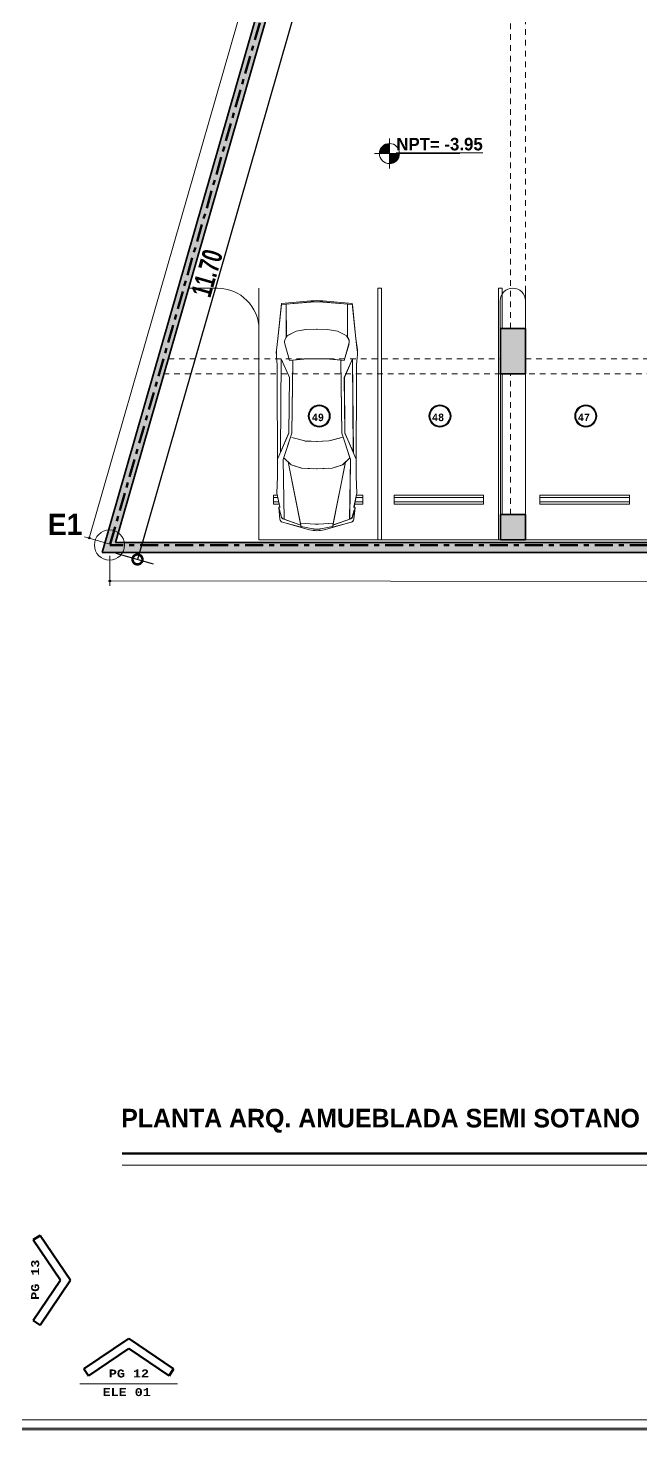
# Model space of a CAD drawing. Header units: metres. Extents: x -144 to 1000, y -717 to 29.
# Drawn here: x 70.79 to 82.98, y -589.13 to -561.25 of the extents above; entities that cross this region are included whole.
import ezdxf

# ---------------------------------------------------------------- set-up
doc = ezdxf.new("R2010")
doc.units = ezdxf.units.M
for name, pattern in [('basculante modificado', [0.18, 0.1125, -0.0675]), ('Dash Dot 3_16_', [0.595313, 0.357187, -0.119063, 0, -0.119063]), ('Trazo_2_', [0.47625, 0.238125, -0.238125])]:
    doc.linetypes.add(name, pattern=pattern)
doc.layers.get('0').update_dxf_attribs({"color": 1})
doc.layers.get('Defpoints').update_dxf_attribs({"color": 1})
doc.layers.add('00-MEDICION', color=30, linetype='Continuous')
for name, color, linetype, lineweight in [('A-ANNO-DIMS', 1, 'Continuous', 9), ('A-DETL', 1, 'Continuous', 9), ('A-DETL-GENF', 1, 'Continuous', 9), ('A-DETL-GENF-HDLN', 1, 'Trazo_2_', 9), ('A-DETL-MBND', 7, 'Continuous', 9), ('A-DETL-THIN', 1, 'Continuous', 9), ('A-WALL', 4, 'Continuous', 9), ('G-ANNO-DIMS', 1, 'Continuous', 9), ('G-ANNO-TEXT', 2, 'Continuous', 9), ('G-ANNO-TTLB', 3, 'Continuous', 18), ('G-IMPT', 1, 'Continuous', 9), ('S-COLS', 7, 'Continuous', 9)]:
    doc.layers.add(name, color=color, linetype=linetype, lineweight=lineweight)
doc.layers.add('A-WALL-PATT', color=7, linetype='Continuous', lineweight=35, true_color=0x9c9c9c)
doc.styles.add('Britannic Bold_B', font='', dxfattribs={"width": 0.7})
doc.styles.add('Britannic Bold_B_1', font='', dxfattribs={"width": 0.7, "height": 0.4})
doc.styles.add('Britannic Bold_B_8', font='', dxfattribs={"height": 0.006})
doc.styles.add('Courier New_B', font='courbd.ttf', dxfattribs={"height": 0.1125})
doc.styles.add('Courier New_B_2', font='courbd.ttf', dxfattribs={"height": 0.0016})
doc.styles.get('Britannic Bold_B').set_extended_font_data('Britannic Bold', bold=True)
doc.styles.get('Britannic Bold_B_1').set_extended_font_data('Britannic Bold', bold=True)
doc.styles.get('Britannic Bold_B_8').set_extended_font_data('Britannic Bold', bold=True)
doc.dimstyles.new('LINDEROS', dxfattribs={"dimscale": 0.3048, "dimtxt": 0.406749, "dimasz": 0.393701, "dimexe": 0.328084, "dimexo": 0.0625, "dimgap": 0.032808, "dimtad": 1, "dimrnd": 0.01, "dimzin": 0, "dimdsep": 46, "dimtxsty": 'Britannic Bold_B_1', "dimblk1": 'DOTSMALL', "dimblk2": 'DOTSMALL', "dimsah": 1, "dimcen": 0.09, "dimazin": 0, "dimtfac": 1, "dimtdec": 4, "dimtix": 1, "dimtmove": 0, "dimatfit": 3, "dimfxl": 1.64042, "dimfxlon": 1, "dimtvp": 1, "dimtolj": 1, "dimtzin": 0, "dimarcsym": 2})

# ---------------------------------------------------------------- blocks, each defined once
blk = doc.blocks.new('tarjeta de nathalie 00')
at = {"layer": 'G-IMPT', "lineweight": 9}
h = blk.add_hatch(color=3, dxfattribs=at)
h.paths.add_polyline_path([(-145.23888, -717.38489), (-145.21019, -717.38489), (-145.21019, -716.89355), (-145.21019, -716.79934), (-145.23888, -716.79934), (-145.23888, -716.89379)])
h.paths.add_polyline_path([(-145.20996, -716.7991), (-145.20996, -717.3851), (-145.2392, -717.3851), (-145.2392, -716.7991)])
h.paths.add_polyline_path([(-145.23902, -717.3868), (-145.20826, -717.3868), (-145.20826, -716.7974), (-145.2392, -716.7974), (-146.09866, -716.7974), (-146.09866, -717.3868)])
h.paths.add_polyline_path([(-145.20795, -716.79707), (-145.20795, -717.3871), (-146.09898, -717.3871), (-146.09898, -716.79707)])
at = {"layer": 'G-ANNO-TTLB', "color": 3}
for p, q in [((-145.20996, -717.3851), (-146.09696, -717.3851)), ((-146.09898, -717.3871), (-145.20795, -717.3871)), ((-146.09898, -717.38713), (-145.20795, -717.38713))]:
    blk.add_line(p, q, dxfattribs=at)
at = {"layer": 'G-ANNO-TTLB'}
blk.add_line((-145.23902, -717.3868), (-146.09866, -717.3868), dxfattribs=at)
blk = doc.blocks.new('A$C4d52d4f2')
at = {"layer": 'A-DETL', "color": 7, "lineweight": 100}
for p, q in [((-0.87475, -0.55119), (-0.87612, -0.55211)), ((-0.87612, -0.55211), (-0.87069, -0.56017)), ((-0.87475, -0.55119), (-0.86869, -0.56017)), ((-0.87612, -0.56824), (-0.87069, -0.56017)), ((-0.87475, -0.56916), (-0.86869, -0.56017)), ((-0.87475, -0.56916), (-0.87612, -0.56824)), ((-0.86601, -0.5779), (-0.85702, -0.57184)), ((-0.84804, -0.5779), (-0.85702, -0.57184)), ((-0.86509, -0.57927), (-0.85702, -0.57383)), ((-0.84896, -0.57927), (-0.85702, -0.57383)), ((-0.86601, -0.5779), (-0.86509, -0.57927)), ((-0.84804, -0.5779), (-0.84896, -0.57927))]:
    blk.add_line(p, q, dxfattribs=at)
at = {"layer": 'A-DETL-THIN', "lineweight": 18}
blk.add_line((-0.84724, -0.58091), (-0.86681, -0.58091), dxfattribs=at)
at = {"layer": 'G-ANNO-TEXT', "insert": (-0.87654, -0.56407), "char_height": 0.0016, "width": 0.0104219, "attachment_point": 1, "rotation": 90, "style": 'Courier New_B_2'}
blk.add_mtext('PG 13', dxfattribs=at)
at = {"layer": 'G-ANNO-TEXT', "char_height": 0.0016, "attachment_point": 1, "style": 'Courier New_B_2'}
for s, insert, width in [('PG 12', (-0.86099, -0.57801), 0.0104219), ('ELE 01', (-0.86224, -0.58174), 0.0125063)]:
    blk.add_mtext(s, dxfattribs=dict(at, insert=insert, width=width))
blk = doc.blocks.new('CARRO TIPO - Mid Size-2_dwg-602319-Semi Sotano')
at = {"layer": 'G-IMPT', "color": 8, "lineweight": 9, "true_color": 0x808080}
for p, q in [((0.138, 0.631), (-0.026, 0.034)), ((0.075, 0.225), (0.213, 0.621)), ((0.247, 0.653), (0.414, 0.699)), ((5.004, 0.004), (4.948, 0.653)), ((0.021, 0.217), (1.434, 0.501)), ((1.408, 0.443), (1.561, 0.602)), ((4.083, 0.58), (4.083, 0.58)), ((4.209, 0.56), (4.26, 0.526)), ((0.047, 0.221), (0, 0)), ((0.098, -0.09), (0.119, 0.235)), ((4.396, 0.111), (4.405, -0.12)), ((0.138, -0.886), (-0.026, -0.289)), ((0.047, -0.477), (0, -0.255)), ((0.098, -0.165), (0.119, -0.491)), ((5.004, -0.259), (4.948, -0.908)), ((0.021, -0.472), (1.434, -0.757)), ((0.075, -0.48), (0.213, -0.876)), ((0.247, -0.908), (0.414, -0.955)), ((4.209, -0.816), (4.26, -0.782))]:
    blk.add_line(p, q, dxfattribs=at)
at = {"layer": 'G-IMPT', "color": 8, "lineweight": 9, "true_color": 0x808080, "flags": 128}
for points in [[(0.475, 0.685), (0.468, 0.713), (0.204, 0.687)], [(1.149, 0.74), (0.783, 0.756), (0.476, 0.692)], [(3.781, 0.763), (3.617, 0.747), (1.149, 0.74)], [(1.545, 0.737), (2.111, 0.49), (3.338, 0.478), (3.752, 0.659), (1.682, 0.677)], [(5.028, 0.004), (4.972, 0.654), (4.195, 0.731), (3.999, 0.759)], [(0.21, 0.596), (1.522, 0.616), (2.107, 0.423), (3.683, 0.401)], [(1.315, -0.144), (1.334, 0.209), (1.408, 0.443)], [(1.923, -0.141), (1.934, 0.138), (2.01, 0.425)], [(3.749, -0.137), (3.746, 0.162), (3.711, 0.477), (4.08, 0.579)], [(4.953, 0.549), (4.25, 0.546), (4.359, 0.326), (4.396, 0.111)], [(1.315, -0.111), (1.334, -0.465), (1.408, -0.698), (1.561, -0.857)], [(1.923, -0.115), (1.934, -0.393), (2.01, -0.68)], [(3.749, -0.118), (3.746, -0.417), (3.711, -0.732), (4.083, -0.836)], [(5.028, -0.259), (4.972, -0.909), (4.195, -0.987), (3.999, -1.014)], [(4.953, -0.804), (4.25, -0.802), (4.359, -0.582), (4.396, -0.366), (4.405, -0.135)], [(0.21, -0.851), (1.522, -0.872), (2.107, -0.679), (3.683, -0.657)], [(1.545, -0.992), (2.111, -0.746), (3.338, -0.734), (3.752, -0.915), (1.682, -0.932)], [(0.475, -0.941), (0.468, -0.969), (0.204, -0.942)], [(3.781, -1.019), (3.617, -1.003), (1.149, -0.996), (0.783, -1.011), (0.476, -0.947)]]:
    blk.add_lwpolyline(points, dxfattribs=at)
at = {"layer": 'G-IMPT', "color": 8, "lineweight": 9, "true_color": 0x808080}
for centre, radius, start, end in [((0.211, 0.611), 0.0762, 95.8102, 164.6615), ((0.261, 0.604), 0.0508, 105.4862, 160.7894), ((3.87, -0.147), 0.914, 81.9284, 95.6257), ((4.124, 0.434), 0.152, 56.264, 106.8198), ((0.562, -0.128), 0.61, 164.6615, 195.3385), ((0.596, -0.128), 0.61, 167.9052, 192.0948), ((3.486, -0.128), 1.524, 355.0592, 4.9408), ((3.51, -0.128), 1.524, 355.0592, 4.9408), ((0.707, -0.128), 0.61, 176.4735, 183.5265), ((0.211, -0.866), 0.0762, 195.3385, 264.1898), ((0.261, -0.859), 0.0508, 199.2106, 254.5138), ((4.124, -0.689), 0.152, 254.4694, 303.7359), ((3.87, -0.109), 0.914, 264.3743, 278.0716)]:
    blk.add_arc(centre, radius, start, end, dxfattribs=at)
blk = doc.blocks.new('X')
at = {"layer": 'A-ANNO-DIMS', "lineweight": 25, "true_color": 0x0000ff}
h = blk.add_hatch(color=5, dxfattribs=at)
edge = h.paths.add_edge_path()
edge.add_arc((72.259, -511.302), 0.015, 0, 360)
h = blk.add_hatch(color=5, dxfattribs=at)
edge = h.paths.add_edge_path()
edge.add_arc((72.669, -512.155), 0.015, 0, 360)
at = {"layer": 'A-WALL-PATT', "true_color": 0x747474}
h = blk.add_hatch(color=8, dxfattribs=at)
h.paths.add_polyline_path([(72.784, -511.387), (75.045, -503.517), (74.837, -503.517), (72.576, -511.387)])
h.paths.add_polyline_path([(77.251, -495.118), (77.459, -495.118), (79.726, -487.228), (79.51, -487.256), (77.337, -494.82)])
blk.add_hatch(color=8, dxfattribs=at).paths.add_polyline_path([(74.837, -503.517), (75.045, -503.517), (77.454, -495.136), (77.246, -495.136), (75.045, -502.793)])
at = {"layer": 'A-WALL-PATT', "lineweight": 5, "true_color": 0x747474}
blk.add_hatch(color=8, dxfattribs=at).paths.add_polyline_path([(101.351, -511.587), (101.357, -511.387), (72.576, -511.387), (72.518, -511.587), (100.517, -511.587)])
at = {"layer": 'G-ANNO-DIMS'}
h = blk.add_hatch(color=256, dxfattribs=at)
edge = h.paths.add_edge_path()
edge.add_line((78.23, -503.657), (78.03, -503.657))
edge.add_arc((78.23, -503.657), 0.2, 90, 180, ccw=False)
edge.add_line((78.23, -503.457), (78.23, -503.657))
h = blk.add_hatch(color=256, dxfattribs=at)
edge = h.paths.add_edge_path()
edge.add_line((78.23, -503.657), (78.43, -503.657))
edge.add_arc((78.23, -503.657), 0.2, 270, 360, ccw=False)
edge.add_line((78.23, -503.857), (78.23, -503.657))
at = {"layer": 'S-COLS', "true_color": 0x5d5d5d}
h = blk.add_hatch(color=251, dxfattribs=at)
h.paths.add_polyline_path([(98.236, -508.036), (98.736, -508.036), (98.736, -507.136), (98.236, -507.136), (98.236, -507.984)])
h.paths.add_polyline_path([(80.436, -508.036), (80.936, -508.036), (80.936, -507.136), (80.436, -507.136)])
h.paths.add_polyline_path([(88.136, -508.036), (88.636, -508.036), (88.636, -507.136), (88.136, -507.136), (88.136, -507.984)])
h.paths.add_polyline_path([(86.336, -500.336), (86.335, -499.836), (84.636, -499.836), (84.636, -497.686), (86.336, -497.686), (86.335, -497.186), (84.561, -497.186), (84.561, -500.336)])
h.paths.add_polyline_path([(94.936, -500.336), (94.936, -500.336), (94.936, -497.186), (94.436, -497.186), (94.436, -500.336)])
h.paths.add_polyline_path([(88.136, -500.336), (88.636, -500.335), (88.636, -499.436), (88.136, -499.436), (88.136, -500.335)])
h.paths.add_polyline_path([(98.336, -500.336), (98.736, -500.336), (98.736, -499.636), (98.336, -499.636)])
h.paths.add_polyline_path([(88.576, -498.086), (88.636, -498.086), (88.636, -497.186), (88.136, -497.186), (88.136, -498.086)])
h.paths.add_polyline_path([(98.736, -497.886), (98.736, -497.185), (98.336, -497.186), (98.336, -497.886)])
h.paths.add_polyline_path([(98.736, -489.186), (98.736, -488.286), (98.236, -488.286), (98.236, -489.186), (98.408, -489.186)])
h.paths.add_polyline_path([(88.136, -489.186), (88.636, -489.186), (88.636, -488.286), (88.136, -488.286), (88.136, -489.179)])
h.paths.add_polyline_path([(81.536, -488.586), (81.536, -488.086), (80.636, -488.086), (80.636, -488.586)])
h = blk.add_hatch(color=251, dxfattribs=at)
h.paths.add_polyline_path([(88.636, -511.335), (88.636, -510.836), (88.136, -510.836), (88.136, -511.335), (88.576, -511.335)])
h.paths.add_polyline_path([(80.936, -511.335), (80.936, -510.836), (80.436, -510.836), (80.436, -511.335)])
at = {"layer": 'A-ANNO-DIMS', "color": 5, "true_color": 0x0000ff}
for p, q in [((72.259, -511.302), (79.24, -487.01)), ((72.259, -511.302), (72.163, -511.275)), ((72.259, -511.302), (72.74, -511.44)), ((72.669, -512.155), (72.669, -511.655)), ((103.531, -512.18), (72.669, -512.155)), ((72.669, -512.155), (72.669, -512.255))]:
    blk.add_line(p, q, dxfattribs=at)
at = {"layer": 'A-ANNO-DIMS', "color": 5, "lineweight": 25, "true_color": 0x0000ff}
for centre in [(72.259, -511.302), (72.669, -512.155)]:
    blk.add_circle(centre, 0.015, dxfattribs=at)
at = {"layer": 'A-DETL', "color": 7, "linetype": 'Dash Dot 3_16_', "lineweight": 70}
for p, q in [((72.675, -511.422), (79.655, -487.13)), ((103.531, -511.44), (72.669, -511.44))]:
    blk.add_line(p, q, dxfattribs=at)
at = {"layer": 'A-DETL', "color": 7, "linetype": 'basculante modificado'}
for p, q in [((80.636, -507.136), (80.636, -500.336)), ((80.936, -500.336), (80.936, -507.136)), ((73.833, -507.736), (80.436, -507.736)), ((80.936, -507.736), (88.136, -507.736)), ((80.436, -508.036), (73.747, -508.036)), ((80.636, -510.836), (80.636, -508.036)), ((88.136, -508.036), (80.936, -508.036)), ((80.936, -508.036), (80.936, -510.836))]:
    blk.add_line(p, q, dxfattribs=at)
at = {"layer": 'A-DETL-GENF', "color": 8, "true_color": 0x808080}
for p, q in [((76.081, -506.659), (76.013, -507.338)), ((76.177, -506.651), (76.081, -506.659)), ((76.668, -506.608), (76.177, -506.651)), ((76.177, -506.651), (76.179, -507.288)), ((77.397, -506.651), (76.904, -506.608)), ((77.395, -507.289), (77.397, -506.651)), ((77.494, -506.659), (77.397, -506.651)), ((77.561, -507.338), (77.494, -506.659)), ((76.198, -507.279), (76.167, -507.325)), ((76.179, -507.288), (76.378, -507.189)), ((76.18, -507.306), (76.179, -507.288)), ((76.378, -507.189), (76.567, -507.157)), ((76.567, -507.157), (76.786, -507.147)), ((76.786, -507.147), (77.001, -507.156)), ((77.001, -507.156), (77.195, -507.189)), ((77.195, -507.189), (77.395, -507.289)), ((77.395, -507.309), (77.375, -507.279)), ((77.395, -507.289), (77.395, -507.309)), ((76.013, -507.338), (75.988, -507.514)), ((76.149, -507.438), (76.242, -507.772)), ((77.332, -507.773), (77.426, -507.438)), ((77.586, -507.514), (77.561, -507.338)), ((75.984, -507.71), (75.999, -507.858)), ((75.999, -507.858), (76.005, -510.079)), ((76.062, -509.598), (76.078, -507.735)), ((76.078, -507.735), (76.241, -508.109)), ((76.242, -507.772), (76.526, -507.742)), ((76.311, -507.765), (76.242, -507.773)), ((76.29, -509.216), (76.311, -507.765)), ((76.526, -507.742), (76.786, -507.738)), ((76.786, -507.738), (77.047, -507.742)), ((77.047, -507.742), (77.332, -507.773)), ((77.264, -507.765), (77.284, -509.216)), ((77.334, -508.109), (77.496, -507.735)), ((77.496, -507.735), (77.512, -509.598)), ((77.57, -510.079), (77.576, -507.858)), ((77.576, -507.858), (77.59, -507.71)), ((76.241, -508.109), (76.23, -509.213)), ((77.344, -509.213), (77.334, -508.109)), ((76.23, -509.213), (76.062, -509.598)), ((76.264, -509.297), (76.29, -509.216)), ((77.284, -509.216), (77.311, -509.297)), ((77.512, -509.598), (77.344, -509.213)), ((76.117, -509.743), (76.129, -509.705)), ((76.135, -510.929), (76.117, -509.743)), ((76.131, -509.707), (76.119, -509.742)), ((76.119, -509.742), (76.138, -510.929)), ((76.469, -511.044), (76.215, -509.789)), ((77.359, -509.79), (77.106, -511.044)), ((77.437, -510.927), (77.455, -509.742)), ((77.458, -509.743), (77.439, -510.926)), ((77.455, -509.742), (77.444, -509.707)), ((77.445, -509.706), (77.458, -509.743)), ((76.005, -510.079), (75.991, -510.408)), ((77.583, -510.408), (77.57, -510.079)), ((75.991, -510.408), (76.049, -510.687)), ((77.525, -510.687), (77.583, -510.408)), ((76.049, -510.687), (76.029, -510.692)), ((76.029, -510.692), (76.052, -510.926)), ((76.029, -510.692), (76.084, -510.89)), ((76.113, -510.921), (76.135, -510.929)), ((76.138, -510.927), (76.135, -510.926)), ((76.138, -510.929), (76.469, -511.044)), ((77.463, -510.918), (77.109, -511.041)), ((77.546, -510.692), (77.492, -510.887)), ((77.522, -510.926), (77.546, -510.692)), ((77.546, -510.692), (77.525, -510.687)), ((76.103, -510.985), (76.475, -511.087)), ((76.461, -511.006), (76.754, -511.024)), ((76.752, -511.024), (76.461, -511.006)), ((76.475, -511.087), (76.466, -511.044)), ((76.466, -511.044), (76.472, -511.069)), ((76.472, -511.069), (76.671, -511.112)), ((77.114, -511.006), (76.82, -511.024)), ((76.901, -511.112), (77.103, -511.069)), ((77.1, -511.087), (77.472, -510.985)), ((77.109, -511.041), (77.1, -511.087)), ((77.103, -511.069), (77.108, -511.044)), ((77.106, -511.044), (77.108, -511.044))]:
    blk.add_line(p, q, dxfattribs=at)
for centre, radius, start, end in [((76.786, -507.975), 1.372, 85.0592, 94.9409), ((76.281, -507.401), 0.137, 146.2641, 195.5306), ((77.293, -507.401), 0.137, 344.4694, 42.3955), ((76.803, -507.629), 0.823, 171.9284, 185.6257), ((76.281, -507.401), 0.137, 177.6851, 182.0581), ((76.281, -507.401), 0.137, 163.4098, 168.5348), ((76.281, -507.401), 0.137, 149.6462, 154.919), ((76.771, -507.629), 0.823, 354.3743, 8.0716), ((76.121, -510.919), 0.0686, 185.8102, 254.6615), ((76.128, -510.878), 0.0457, 195.4862, 250.7894), ((77.448, -510.875), 0.0457, 289.2106, 344.5138), ((77.454, -510.919), 0.0686, 285.3385, 354.1898), ((76.786, -510.576), 0.549, 257.9052, 282.0948), ((76.786, -510.476), 0.549, 266.4735, 273.5265)]:
    blk.add_arc(centre, radius, start, end, dxfattribs=at)
at = {"layer": 'A-DETL-GENF-HDLN', "color": 8, "true_color": 0x808080}
for p, q in [((76.264, -509.297), (76.129, -509.705)), ((76.547, -509.372), (76.264, -509.297)), ((76.786, -509.381), (76.547, -509.372)), ((77.025, -509.372), (76.786, -509.381)), ((77.311, -509.297), (77.025, -509.372)), ((77.445, -509.706), (77.311, -509.297)), ((76.129, -509.705), (76.274, -509.845)), ((77.301, -509.845), (77.445, -509.706)), ((76.274, -509.845), (76.485, -509.911)), ((76.485, -509.911), (76.788, -509.928)), ((76.788, -509.928), (77.091, -509.911)), ((77.091, -509.911), (77.301, -509.845))]:
    blk.add_line(p, q, dxfattribs=at)
at = {"layer": 'A-DETL-MBND'}
for p, q in [((75.634, -511.335), (75.634, -506.335)), ((77.998, -506.335), (78.073, -506.335)), ((77.998, -506.335), (77.998, -511.335)), ((78.073, -506.335), (78.073, -511.335)), ((80.398, -506.335), (80.473, -506.335)), ((80.398, -506.335), (80.398, -511.335)), ((80.473, -506.335), (80.473, -507.136)), ((80.934, -507.136), (80.934, -506.335)), ((80.473, -508.036), (80.473, -510.836)), ((80.934, -510.836), (80.934, -508.036)), ((75.923, -510.494), (75.923, -510.452)), ((75.923, -510.452), (76, -510.452)), ((75.923, -510.584), (75.923, -510.494)), ((75.923, -510.494), (76.009, -510.494)), ((75.923, -510.627), (75.923, -510.584)), ((75.923, -510.584), (76.028, -510.584)), ((76.037, -510.627), (75.923, -510.627)), ((76.128, -510.452), (76.13, -510.452)), ((76.129, -510.494), (76.131, -510.494)), ((76.13, -510.584), (76.132, -510.584)), ((76.133, -510.627), (76.131, -510.627)), ((77.444, -510.627), (77.441, -510.627)), ((77.442, -510.584), (77.445, -510.584)), ((77.443, -510.494), (77.446, -510.494)), ((77.444, -510.452), (77.447, -510.452)), ((77.703, -510.627), (77.538, -510.627)), ((77.547, -510.584), (77.703, -510.584)), ((77.566, -510.494), (77.703, -510.494)), ((77.574, -510.452), (77.703, -510.452)), ((77.703, -510.452), (77.703, -510.494)), ((77.703, -510.494), (77.703, -510.584)), ((77.703, -510.584), (77.703, -510.627)), ((78.323, -510.494), (78.323, -510.452)), ((78.323, -510.452), (80.103, -510.452)), ((78.323, -510.584), (78.323, -510.494)), ((78.323, -510.494), (80.103, -510.494)), ((78.323, -510.627), (78.323, -510.584)), ((78.323, -510.584), (80.103, -510.584)), ((80.103, -510.627), (78.323, -510.627)), ((80.103, -510.452), (80.103, -510.494)), ((80.103, -510.494), (80.103, -510.584)), ((80.103, -510.584), (80.103, -510.627)), ((81.223, -510.494), (81.223, -510.452)), ((81.223, -510.452), (83.003, -510.452)), ((81.223, -510.584), (81.223, -510.494)), ((81.223, -510.494), (83.003, -510.494)), ((81.223, -510.627), (81.223, -510.584)), ((81.223, -510.584), (83.003, -510.584)), ((83.003, -510.627), (81.223, -510.627)), ((83.003, -510.452), (83.003, -510.494)), ((83.003, -510.494), (83.003, -510.584)), ((83.003, -510.584), (83.003, -510.627)), ((75.634, -511.335), (77.998, -511.335)), ((78.073, -511.335), (77.998, -511.335)), ((78.073, -511.335), (80.398, -511.335)), ((80.436, -511.335), (80.398, -511.335)), ((80.936, -511.335), (83.299, -511.335))]:
    blk.add_line(p, q, dxfattribs=at)
for centre, radius in [((76.834, -508.875), 0.22), ((76.834, -508.875), 0.2), ((79.234, -508.875), 0.22), ((79.234, -508.875), 0.2), ((82.134, -508.875), 0.22), ((82.134, -508.875), 0.2)]:
    blk.add_circle(centre, radius, dxfattribs=at)
for centre, radius, start, end in [((76.834, -508.875), 0.22, 0, 180), ((76.834, -508.875), 0.21, 0, 180), ((79.234, -508.875), 0.22, 0, 180), ((79.234, -508.875), 0.21, 0, 180), ((82.134, -508.875), 0.22, 0, 180), ((82.134, -508.875), 0.21, 0, 180), ((76.834, -508.875), 0.22, 180, 0), ((76.834, -508.875), 0.21, 180, 0), ((79.234, -508.875), 0.22, 180, 0), ((79.234, -508.875), 0.21, 180, 0), ((82.134, -508.875), 0.22, 180, 0), ((82.134, -508.875), 0.21, 180, 0)]:
    blk.add_arc(centre, radius, start, end, dxfattribs=at)
at = {"layer": 'A-DETL-THIN'}
for p, q in [((74.235, -506.335), (72.784, -511.387)), ((74.812, -506.335), (74.235, -506.335)), ((80.434, -506.582), (80.434, -507.136)), ((80.934, -507.136), (80.934, -506.582)), ((75.634, -511.335), (75.634, -507.157)), ((80.434, -507.136), (80.934, -507.136)), ((80.436, -508.036), (80.436, -510.836)), ((80.936, -508.036), (80.436, -508.036)), ((80.936, -510.836), (80.936, -508.036)), ((80.436, -510.836), (80.936, -510.836)), ((72.784, -511.387), (101.357, -511.387)), ((98.236, -511.335), (75.634, -511.335))]:
    blk.add_line(p, q, dxfattribs=at)
blk.add_circle((72.662, -511.44), 0.3, dxfattribs=at)
for centre, radius, end in [((74.812, -507.157), 0.822, 90), ((80.684, -506.582), 0.25, 180)]:
    blk.add_arc(centre, radius, 0, end, dxfattribs=at)
at = {"layer": 'A-WALL', "lineweight": 35}
for p, q in [((77.246, -495.136), (72.518, -511.587)), ((77.396, -495.336), (72.784, -511.387)), ((101.357, -511.387), (72.784, -511.387)), ((72.518, -511.587), (101.551, -511.587))]:
    blk.add_line(p, q, dxfattribs=at)
at = {"layer": 'G-ANNO-DIMS'}
for p, q in [((78.23, -503.957), (78.23, -503.357)), ((77.93, -503.657), (79.63, -503.657))]:
    blk.add_line(p, q, dxfattribs=at)
blk.add_circle((78.23, -503.657), 0.2, dxfattribs=at)
at = {"layer": 'S-COLS', "lineweight": 35}
for p, q in [((80.936, -507.136), (80.436, -507.136)), ((80.436, -507.136), (80.436, -508.036)), ((80.936, -507.136), (80.936, -508.036)), ((80.436, -508.036), (80.936, -508.036)), ((80.936, -510.836), (80.436, -510.836)), ((80.436, -510.836), (80.436, -511.335)), ((80.936, -511.335), (80.936, -510.836)), ((80.436, -511.335), (80.936, -511.335))]:
    blk.add_line(p, q, dxfattribs=at)
at = {"xscale": 0.9000000000000002, "yscale": 0.9000000000000002, "zscale": 0.9000000000000002, "rotation": 90.00000000000001}
blk.add_blockref('CARRO TIPO - Mid Size-2_dwg-602319-Semi Sotano', (76.671, -511.112), dxfattribs=at)
at = {"layer": 'G-ANNO-DIMS', "style": 'Britannic Bold_B'}
blk.add_text('%%UNPT= -3.95', height=0.25, dxfattribs=at).set_placement((78.366, -503.594))
at = {"layer": 'G-ANNO-TEXT', "style": 'Courier New_B', "width": 0.8}
for s, p in [('49', (76.686, -508.977)), ('48', (79.076, -508.977)), ('47', (81.976, -508.977))]:
    blk.add_text(s, height=0.15, rotation=360, dxfattribs=at).set_placement(p)
at = {"layer": 'G-ANNO-TEXT', "style": 'Britannic Bold_B_1'}
blk.add_text('E1', height=0.42, dxfattribs=at).set_placement((71.436, -511.24))
blk = doc.blocks.new('_DotSmall')
at = {"color": 0, "linetype": 'ByBlock', "const_width": 0.5}
blk.add_lwpolyline([(-0.0625, 0, 1), (0.0625, 0, 1)], format="xyb", close=True, dxfattribs=at)
blk = doc.blocks.new('*D594')
at = {"layer": '00-MEDICION', "color": 0, "lineweight": -2, "transparency": 16777216}
for p, q in [((76.192, -560.565), (72.963, -571.816)), ((75.763, -560.442), (76.508, -560.656)), ((72.533, -571.692), (73.278, -571.906))]:
    blk.add_line(p, q, dxfattribs=at)
at = {"layer": 'Defpoints', "color": 0, "transparency": 16777216}
for p in [(75.703, -560.425), (72.473, -571.675), (72.963, -571.816)]:
    blk.add_point(p, dxfattribs=at)
at = {"layer": '00-MEDICION', "color": 0, "lineweight": -2, "transparency": 16777216, "xscale": 0.3937007874015748, "yscale": 0.3937007874015748, "zscale": 0.3937007874015748}
for p, rotation in [((76.192, -560.565), 73.98178858819571), ((72.963, -571.816), 253.9817885881957)]:
    blk.add_blockref('_DotSmall', p, dxfattribs=dict(at, rotation=rotation))
at = {"layer": '00-MEDICION', "color": 0, "transparency": 16777216, "insert": (74.348, -566.125), "char_height": 0.4, "attachment_point": 5, "rotation": 73.9818, "style": 'Britannic Bold_B_1'}
blk.add_mtext('\\A1;11.70', dxfattribs=at)

msp = doc.modelspace()

# ---------------------------------------------------------------- block references
at = {"xscale": 99.43160266323505, "yscale": 99.43160266323505, "zscale": 99.43160266323505}
msp.add_blockref('tarjeta de nathalie 00', (14596.264, 70741.827), dxfattribs=at)

# ---------------------------------------------------------------- next in the draw order: linework, layer by layer
at = {"layer": 'A-DETL', "lineweight": 100, "ltscale": 100}
msp.add_line((72.661, -583.626), (92.743, -583.626), dxfattribs=at)
at = {"layer": 'A-DETL-THIN', "lineweight": 18}
msp.add_line((72.661, -583.857), (92.743, -583.857), dxfattribs=at)

# ---------------------------------------------------------------- next in the draw order: block references
at = {"xscale": 99.43160273753426, "yscale": 99.43160273753426, "zscale": 99.43160273753426}
msp.add_blockref('A$C4d52d4f2', (158.004, -530.45), dxfattribs=at)
at = {"color": 3}
msp.add_blockref('X', (-0.256, -60.089), dxfattribs=at)

# ---------------------------------------------------------------- next in the draw order: texts
at = {"layer": 'G-ANNO-TEXT', "style": 'Britannic Bold_B_8'}
msp.add_text('PLANTA ARQ. AMUEBLADA SEMI SOTANO', height=0.37028, dxfattribs=at).set_placement((72.639, -583.11))

# ---------------------------------------------------------------- next in the draw order: dimensions: what is measured, and where the dimension line sits
at = {"layer": '00-MEDICION'}
dim = msp.add_aligned_dim(p1=(75.703, -560.425), p2=(72.473, -571.675), distance=0.509, dimstyle='LINDEROS', override={"dimscale": 1, "dimpost": '<>'}, dxfattribs=at)
dim.commit()
dim.dimension.update_dxf_attribs({"geometry": '*D594', "text_midpoint": (74.348, -566.125)})

doc.saveas('drawing.dxf')
